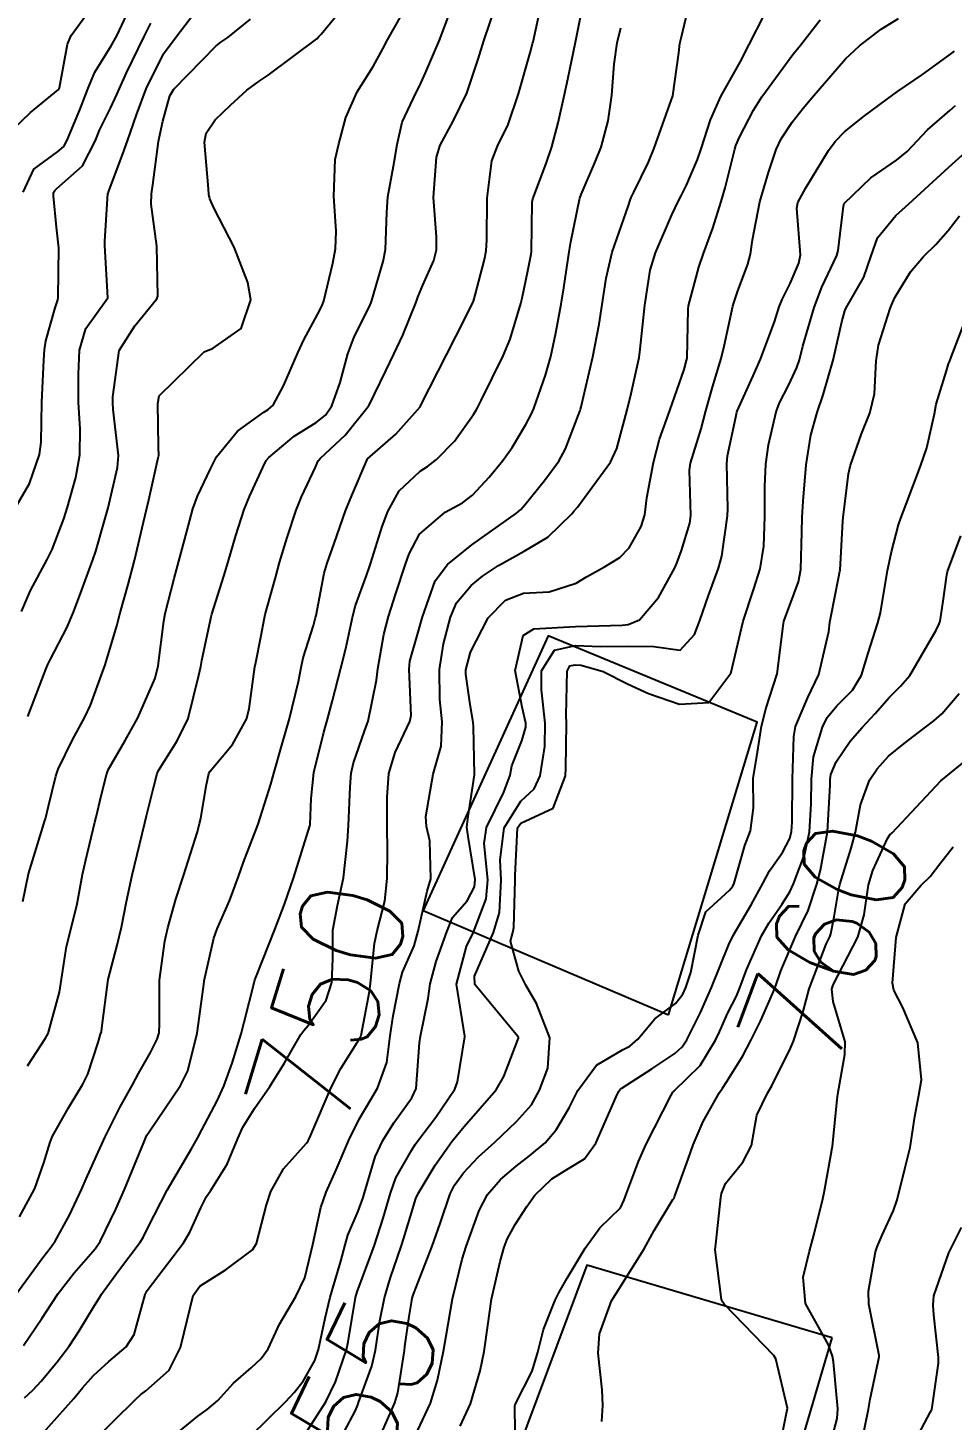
# Model space of a CAD drawing. Header units: metres. Extents: x 318500 to 325275, y 7408834 to 7428799.
# Drawn here: x 323594.8 to 323630.1, y 7419722 to 7419775.1 of the extents above; entities that cross this region are included whole.
import ezdxf
from ezdxf.enums import TextEntityAlignment as Align

# ---------------------------------------------------------------- set-up
doc = ezdxf.new("R2010")
doc.units = ezdxf.units.M
doc.header["$MEASUREMENT"] = 0
for name, color, linetype in [('Cotas', 45, 'Continuous'), ('Curvas de Nivel 1m', 11, 'Continuous'), ('Curvas de Nivel 5m', 15, 'Continuous'), ('Edificações', 30, 'Continuous'), ('Vias Primárias', 230, 'Continuous')]:
    doc.layers.add(name, color=color, linetype=linetype)
doc.styles.add('Style-STANDARD', font='STANDARD.shx')

msp = doc.modelspace()

# ---------------------------------------------------------------- linework, layer by layer
at = {"layer": 'Curvas de Nivel 1m', "flags": 128}
for points, elevation in [([(323594.43, 7419726.834), (323595.414, 7419728.189), (323595.692, 7419728.543), (323595.889, 7419728.815), (323596.436, 7419729.809), (323596.899, 7419730.806), (323597.065, 7419731.193), (323597.463, 7419732.062), (323597.796, 7419732.795), (323598.356, 7419733.918), (323598.836, 7419734.78), (323599.069, 7419735.214), (323599.519, 7419736.012), (323599.775, 7419736.517), (323599.85, 7419736.765), (323599.869, 7419737.1), (323599.864, 7419738.765), (323600.076, 7419740.259), (323600.188, 7419740.761), (323600.49, 7419741.863), (323600.783, 7419742.752), (323601.312, 7419744.43), (323601.397, 7419744.743), (323601.44, 7419744.935), (323601.651, 7419746.167), (323601.746, 7419746.652), (323601.795, 7419746.739), (323602.648, 7419747.757), (323603.183, 7419748.725), (323603.29, 7419749.128), (323603.507, 7419750.722), (323603.538, 7419750.896), (323603.727, 7419751.862), (323603.866, 7419752.591), (323603.896, 7419752.718), (323604.299, 7419754.175), (323604.45, 7419754.71), (323604.737, 7419755.663), (323605.081, 7419756.701), (323605.289, 7419757.206), (323605.815, 7419758.342), (323605.923, 7419758.584), (323606.008, 7419758.687), (323606.944, 7419759.563), (323607.83, 7419760.66), (323607.85, 7419760.69), (323608.501, 7419762.016), (323608.81, 7419762.651), (323609.145, 7419763.384), (323609.651, 7419764.642), (323609.719, 7419764.825), (323609.91, 7419765.283), (323610.328, 7419766.23), (323610.432, 7419766.632), (323610.429, 7419767.127), (323610.316, 7419768.635), (323610.432, 7419770.174), (323610.575, 7419770.631), (323611.065, 7419771.552), (323611.585, 7419772.616), (323612.023, 7419773.909), (323612.242, 7419774.607), (323612.695, 7419775.956)], 746), ([(323594.657, 7419741.771), (323594.871, 7419742.831), (323595.412, 7419744.608), (323595.487, 7419744.822), (323595.521, 7419744.932), (323595.639, 7419745.407), (323595.918, 7419746.555), (323596.008, 7419746.817), (323596.548, 7419747.94), (323597.022, 7419748.807), (323597.231, 7419749.268), (323597.708, 7419750.555), (323597.792, 7419750.799), (323598.234, 7419752.291), (323598.367, 7419752.791), (323598.678, 7419753.864), (323598.916, 7419754.783), (323599.256, 7419756.25), (323599.387, 7419756.776), (323599.465, 7419757.104), (323599.819, 7419758.704), (323599.835, 7419758.755), (323599.836, 7419758.77), (323599.825, 7419759.137), (323599.808, 7419760.771), (323599.853, 7419761.068), (323601.571, 7419762.744), (323601.781, 7419762.832), (323601.872, 7419762.862), (323602.979, 7419763.633), (323603.345, 7419764.726), (323603.241, 7419765.396), (323602.716, 7419766.732), (323601.945, 7419768.239), (323601.785, 7419768.579), (323601.752, 7419768.743), (323601.733, 7419768.963), (323601.58, 7419770.746), (323601.646, 7419771.084), (323601.993, 7419771.603), (323602.58, 7419772.155), (323603.194, 7419772.728), (323603.668, 7419773.069), (323604.016, 7419773.299), (323605.862, 7419774.693), (323605.948, 7419774.775), (323606.033, 7419774.868), (323606.859, 7419775.867)], 743), ([(323594.667, 7419768.839), (323595.08, 7419769.716), (323595.973, 7419770.382), (323596.215, 7419770.579), (323596.349, 7419770.816), (323596.825, 7419771.984), (323597.151, 7419772.809), (323597.404, 7419773.418), (323598.026, 7419774.423), (323598.237, 7419774.797), (323598.815, 7419776.022)], 739), ([(323594.685, 7419724.83), (323595.386, 7419725.864), (323595.76, 7419726.451), (323595.999, 7419726.814), (323596.617, 7419727.599), (323597.417, 7419728.521), (323597.606, 7419728.797), (323598.198, 7419730.029), (323598.533, 7419730.784), (323599.269, 7419732.573), (323599.344, 7419732.772), (323599.39, 7419732.853), (323599.473, 7419732.988), (323600.671, 7419734.752), (323600.944, 7419735.313), (323601.306, 7419736.743), (323601.548, 7419738.522), (323601.566, 7419738.723), (323601.572, 7419738.74), (323601.938, 7419740.374), (323602.063, 7419740.735), (323602.533, 7419741.793), (323602.878, 7419742.727), (323603.068, 7419743.273), (323603.63, 7419744.72), (323604.117, 7419746.249), (323604.238, 7419746.711), (323604.552, 7419747.832), (323604.806, 7419748.703), (323605.17, 7419750.164), (323605.27, 7419750.697), (323605.346, 7419751.065), (323605.734, 7419752.305), (323605.82, 7419752.608), (323605.836, 7419752.689), (323606.146, 7419754.302), (323606.258, 7419754.683), (323606.533, 7419755.434), (323606.966, 7419756.672), (323607.203, 7419757.265), (323607.804, 7419758.66), (323608.883, 7419759.601), (323609.804, 7419760.64), (323609.823, 7419760.667), (323609.851, 7419760.73), (323610.808, 7419762.626), (323611.167, 7419763.334), (323611.811, 7419764.611), (323611.836, 7419764.676), (323611.904, 7419764.902), (323612.267, 7419766.262), (323612.327, 7419766.604), (323612.345, 7419767.015), (323612.362, 7419768.604), (323612.54, 7419770.033), (323612.754, 7419770.598), (323613.164, 7419771.421), (323613.561, 7419772.587), (323614.027, 7419774.242), (323614.096, 7419774.513), (323614.113, 7419774.579), (323614.455, 7419776.175)], 747), ([(323594.725, 7419722.829), (323595.042, 7419723.127), (323595.35, 7419723.465), (323595.965, 7419724.21), (323596.421, 7419724.809), (323596.798, 7419725.387), (323597.393, 7419726.361), (323597.56, 7419726.635), (323597.661, 7419726.796), (323598.301, 7419727.678), (323599.136, 7419728.774), (323599.244, 7419728.952), (323599.428, 7419729.319), (323599.917, 7419730.288), (323600.164, 7419730.759), (323601.094, 7419732.366), (323601.313, 7419732.742), (323601.483, 7419733.055), (323602.064, 7419734.165), (323602.322, 7419734.732), (323602.639, 7419735.602), (323602.977, 7419736.726), (323603.09, 7419737.169), (323603.484, 7419738.721), (323603.499, 7419738.782), (323603.562, 7419738.935), (323604.268, 7419740.71), (323604.631, 7419741.668), (323604.994, 7419742.699), (323605.601, 7419744.661), (323605.613, 7419744.69), (323605.613, 7419744.707), (323605.645, 7419745.696), (323605.754, 7419746.689), (323606.132, 7419748.235), (323606.261, 7419748.681), (323606.465, 7419749.446), (323606.787, 7419750.674), (323606.972, 7419751.42), (323607.241, 7419752.667), (323607.347, 7419753.065), (323607.763, 7419754.214), (323607.881, 7419754.546), (323607.915, 7419754.659), (323608.363, 7419756.075), (323608.569, 7419756.652), (323609.005, 7419757.445), (323609.813, 7419758.194), (323610.083, 7419758.369), (323610.429, 7419758.631), (323611.115, 7419759.336), (323611.846, 7419760.351), (323611.945, 7419760.513), (323612.001, 7419760.608), (323612.139, 7419760.892), (323612.975, 7419762.593), (323613.239, 7419763.231), (323613.645, 7419764.584), (323613.698, 7419764.788), (323613.919, 7419765.832), (323614.041, 7419766.466), (323614.052, 7419766.579), (323614.077, 7419768.45), (323614.103, 7419768.578), (323614.612, 7419769.932), (323614.832, 7419770.571), (323615.076, 7419771.487), (323615.309, 7419772.567), (323615.434, 7419773.147), (323615.726, 7419774.563), (323615.777, 7419774.82), (323616.054, 7419776.134)], 748), ([(323593.982, 7419770.953), (323594.952, 7419771.879), (323596.009, 7419772.737), (323596.042, 7419772.787), (323596.05, 7419772.82), (323596.361, 7419774.482), (323596.498, 7419774.815), (323597.144, 7419775.708)], 738), ([(323594.602, 7419752.837), (323594.942, 7419753.642), (323595.581, 7419754.823), (323595.774, 7419755.197), (323596.224, 7419756.377), (323596.365, 7419756.814), (323596.671, 7419757.948), (323596.832, 7419758.81), (323596.844, 7419759.801), (323596.784, 7419760.811), (323596.776, 7419761.896), (323596.818, 7419762.811), (323597.057, 7419763.633), (323597.9, 7419764.8), (323597.784, 7419766.801), (323597.783, 7419766.95), (323597.902, 7419768.8), (323597.918, 7419768.833), (323597.952, 7419768.912), (323598.466, 7419770.299), (323598.643, 7419770.79), (323598.996, 7419771.784), (323599.354, 7419772.78), (323600.023, 7419774.116), (323600.506, 7419774.763), (323601.17, 7419775.627)], 741), ([(323594.836, 7419735.504), (323595.526, 7419736.557), (323595.617, 7419736.73), (323595.649, 7419736.819), (323596.049, 7419738.311), (323596.131, 7419738.814), (323596.321, 7419740.06), (323596.515, 7419740.811), (323596.724, 7419741.678), (323596.933, 7419742.807), (323597.053, 7419743.368), (323597.403, 7419744.802), (323597.447, 7419744.988), (323597.645, 7419745.8), (323597.844, 7419746.611), (323597.914, 7419746.796), (323598.554, 7419747.909), (323599.038, 7419748.78), (323599.705, 7419750.298), (323599.821, 7419750.768), (323600.032, 7419752.469), (323600.083, 7419752.765), (323600.425, 7419754.095), (323600.605, 7419754.757), (323600.913, 7419755.884), (323601.144, 7419756.75), (323601.312, 7419757.233), (323601.813, 7419758.275), (323601.967, 7419758.589), (323602.047, 7419758.738), (323602.842, 7419759.723), (323603.846, 7419760.448), (323604.016, 7419760.549), (323604.206, 7419760.715), (323604.592, 7419761.444), (323605.146, 7419762.701), (323605.371, 7419763.204), (323605.892, 7419764.168), (323606.069, 7419764.516), (323606.131, 7419764.687), (323606.478, 7419766.125), (323606.584, 7419766.68), (323606.606, 7419767.349), (323606.511, 7419768.682), (323606.57, 7419770.082), (323606.705, 7419770.679), (323606.978, 7419771.692), (323607.4, 7419772.669), (323608.02, 7419773.626), (323608.379, 7419774.304), (323608.563, 7419774.655), (323609.102, 7419775.592)], 744), ([(323594.841, 7419748.833), (323595.547, 7419750.661), (323595.612, 7419750.821), (323595.644, 7419750.888), (323595.713, 7419751.016), (323596.334, 7419752.211), (323596.584, 7419752.812), (323596.9, 7419753.661), (323597.323, 7419754.804), (323597.435, 7419755.141), (323597.786, 7419756.35), (323597.905, 7419756.798), (323598.27, 7419758.336), (323598.303, 7419758.793), (323598.094, 7419760.548), (323598.085, 7419760.796), (323598.089, 7419761.033), (323598.325, 7419762.793), (323598.926, 7419763.743), (323599.767, 7419764.772), (323599.801, 7419764.872), (323599.761, 7419766.773), (323599.549, 7419768.379), (323599.558, 7419768.776), (323599.618, 7419769.112), (323599.831, 7419770.772), (323599.853, 7419770.9), (323599.992, 7419771.547), (323600.264, 7419772.509), (323600.42, 7419772.764), (323602.027, 7419774.42), (323602.203, 7419774.563), (323602.468, 7419774.736), (323603.335, 7419775.433)], 742), ([(323599.649, 7419720.765), (323601.334, 7419722.13), (323601.687, 7419722.386), (323602.089, 7419722.733), (323602.687, 7419723.39), (323603.359, 7419723.974), (323603.746, 7419724.333), (323604.009, 7419724.71), (323604.444, 7419725.644), (323605.071, 7419726.695), (323605.407, 7419727.411), (323605.719, 7419728.686), (323606.021, 7419730.101), (323606.227, 7419730.678), (323606.604, 7419731.532), (323607.088, 7419732.666), (323607.488, 7419733.462), (323607.93, 7419734.221), (323608.186, 7419734.653), (323608.536, 7419735.628), (323608.67, 7419736.649), (323608.781, 7419737.408), (323609.021, 7419738.645), (323609.133, 7419739.075), (323609.574, 7419740.084), (323609.733, 7419740.638), (323610.072, 7419742.164), (323610.215, 7419742.631), (323610.173, 7419744.091), (323610.054, 7419744.634), (323610.02, 7419745.011), (323610.308, 7419746.63), (323610.607, 7419747.695), (323610.647, 7419748.626), (323610.554, 7419749.479), (323610.543, 7419750.628), (323610.704, 7419751.605), (323610.964, 7419752.622), (323611.198, 7419753.168), (323611.758, 7419753.828), (323612.188, 7419754.179), (323612.792, 7419754.595), (323613.776, 7419755.141), (323614.683, 7419755.669), (323615.597, 7419756.562), (323615.686, 7419756.677), (323615.803, 7419756.824), (323617.066, 7419758.541), (323617.314, 7419759.052), (323617.705, 7419760.532), (323617.856, 7419761.154), (323618.157, 7419762.526), (323618.202, 7419762.852), (323618.374, 7419764.523), (323618.582, 7419765.858), (323618.779, 7419766.517), (323619.411, 7419767.974), (323619.655, 7419768.504), (323619.757, 7419768.699), (323619.959, 7419769.098), (323620.389, 7419770.081), (323620.523, 7419770.495), (323620.885, 7419771.603), (323621.273, 7419772.487), (323622.023, 7419773.827), (323622.353, 7419774.475), (323622.921, 7419775.593)], 751), ([(323603.326, 7419721.361), (323604.685, 7419722.7), (323605.005, 7419723.036), (323605.352, 7419723.471), (323605.789, 7419724.258), (323605.934, 7419724.682), (323606.188, 7419725.878), (323606.376, 7419726.675), (323606.787, 7419728.043), (323606.951, 7419728.667), (323607.055, 7419729.036), (323607.439, 7419729.953), (323607.633, 7419730.473), (323607.687, 7419730.658), (323608.096, 7419732.028), (323608.382, 7419732.651), (323608.805, 7419733.328), (323609.496, 7419734.277), (323609.66, 7419734.638), (323609.779, 7419736.384), (323609.82, 7419736.636), (323610.114, 7419738.069), (323610.187, 7419738.631), (323610.424, 7419739.483), (323610.819, 7419740.621), (323611.044, 7419741.162), (323611.598, 7419741.802), (323611.881, 7419742.331), (323611.901, 7419742.606), (323611.635, 7419744.247), (323611.584, 7419744.611), (323611.644, 7419745.018), (323611.878, 7419746.607), (323611.845, 7419748.45), (323611.829, 7419748.608), (323611.702, 7419749.378), (323611.545, 7419750.44), (323611.551, 7419750.613), (323611.727, 7419751.284), (323612.399, 7419752.6), (323613.068, 7419753.272), (323613.754, 7419753.537), (323614.734, 7419753.591), (323615.76, 7419753.914), (323616.154, 7419754.165), (323616.834, 7419754.544), (323617.419, 7419754.892), (323617.781, 7419755.267), (323618.238, 7419756.079), (323618.371, 7419756.521), (323618.458, 7419757.172), (323618.701, 7419758.517), (323618.94, 7419759.407), (323619.33, 7419760.508), (323619.873, 7419762.066), (323619.97, 7419762.408), (323619.987, 7419762.499), (323620.023, 7419764.375), (323620.037, 7419764.499), (323620.439, 7419765.978), (323620.613, 7419766.493), (323620.966, 7419767.464), (323621.287, 7419768.487), (323621.438, 7419769.005), (323621.804, 7419770.482), (323621.848, 7419770.616), (323621.987, 7419770.934), (323622.515, 7419771.96), (323622.838, 7419772.468), (323624.026, 7419774.089), (323624.312, 7419774.447), (323625.067, 7419775.417)], 752), ([(323605.326, 7419721.299), (323606.205, 7419722.677), (323606.575, 7419723.448), (323606.995, 7419724.666), (323607.066, 7419724.973), (323607.34, 7419726.661), (323607.402, 7419726.881), (323607.894, 7419728.177), (323608.063, 7419728.654), (323608.397, 7419729.689), (323608.671, 7419730.648), (323608.882, 7419731.223), (323609.475, 7419732.277), (323609.616, 7419732.5), (323609.714, 7419732.636), (323610.405, 7419733.542), (323611.127, 7419734.616), (323611.23, 7419734.889), (323611.516, 7419736.61), (323611.509, 7419736.632), (323611.2, 7419738.615), (323611.574, 7419740.052), (323611.846, 7419740.606), (323612.33, 7419741.868), (323612.386, 7419742.598), (323612.243, 7419743.989), (323612.338, 7419744.6), (323613.002, 7419745.939), (323613.235, 7419746.586), (323613.298, 7419746.953), (323613.68, 7419747.907), (323613.837, 7419748.43), (323613.839, 7419748.579), (323613.699, 7419749.189), (323613.43, 7419750.584), (323613.733, 7419751.921), (323614.137, 7419752.175), (323615.737, 7419752.263), (323617.518, 7419752.313), (323617.738, 7419752.345), (323618.168, 7419752.524), (323618.9, 7419753.366), (323619.522, 7419754.504), (323619.601, 7419754.675), (323619.78, 7419755.166), (323620.091, 7419756.202), (323620.128, 7419756.497), (323620.081, 7419758.233), (323620.115, 7419758.497), (323620.525, 7419759.808), (323620.705, 7419760.491), (323620.955, 7419761.397), (323621.289, 7419762.486), (323621.403, 7419762.967), (323621.733, 7419764.482), (323621.769, 7419764.614), (323621.908, 7419765.037), (323622.303, 7419766.095), (323622.412, 7419766.473), (323622.481, 7419767.015), (323622.768, 7419768.468), (323623.096, 7419769.592), (323623.379, 7419770.459), (323623.571, 7419770.871), (323623.996, 7419771.51), (323624.411, 7419772.037), (323624.744, 7419772.439), (323626.025, 7419773.92), (323626.565, 7419774.422), (323627.39, 7419775.06), (323628.046, 7419775.461)], 753), ([(323595.326, 7419721.384), (323596.599, 7419722.807), (323596.936, 7419723.214), (323597.353, 7419723.687), (323597.935, 7419724.218), (323598.597, 7419724.782), (323598.902, 7419725.252), (323599.323, 7419726.771), (323599.402, 7419726.925), (323600.785, 7419728.75), (323601.02, 7419729.152), (323601.44, 7419730.081), (323601.666, 7419730.519), (323601.812, 7419730.736), (323602.449, 7419731.746), (323602.858, 7419732.726), (323603.045, 7419733.164), (323603.492, 7419733.874), (323604.074, 7419734.711), (323604.622, 7419735.595), (323605.254, 7419736.694), (323605.371, 7419736.854), (323605.535, 7419737.041), (323606.224, 7419738.006), (323606.445, 7419738.677), (323606.48, 7419739.587), (323606.474, 7419740.677), (323606.652, 7419741.616), (323606.887, 7419742.671), (323607.039, 7419744.077), (323607.079, 7419744.668), (323607.137, 7419746.153), (323607.174, 7419746.667), (323607.27, 7419747.062), (323607.684, 7419748.268), (323607.79, 7419748.557), (323607.82, 7419748.659), (323608.141, 7419750.22), (323608.2, 7419750.655), (323608.418, 7419751.964), (323608.604, 7419752.651), (323608.881, 7419753.521), (323609.245, 7419754.645), (323609.383, 7419755.035), (323609.781, 7419755.782), (323610.762, 7419756.625), (323611.427, 7419756.984), (323611.8, 7419757.273), (323612.445, 7419757.966), (323612.966, 7419758.593), (323613.319, 7419759.096), (323613.841, 7419759.974), (323614.052, 7419760.373), (323614.139, 7419760.577), (323614.587, 7419761.849), (323614.786, 7419762.571), (323614.978, 7419763.474), (323615.187, 7419764.567), (323615.292, 7419765.184), (323615.495, 7419766.564), (323615.553, 7419766.945), (323615.884, 7419768.561), (323615.898, 7419768.613), (323615.953, 7419768.746), (323616.501, 7419770.024), (323616.711, 7419770.549), (323616.981, 7419771.56), (323617.114, 7419772.543), (323617.203, 7419773.724), (323617.319, 7419774.541), (323617.465, 7419775.113)], 749), ([(323606.45, 7419720.673), (323607.337, 7419722.35), (323607.429, 7419722.57), (323607.461, 7419722.659), (323607.97, 7419724.045), (323608.108, 7419724.653), (323608.269, 7419725.769), (323608.447, 7419726.65), (323608.667, 7419727.387), (323609.099, 7419728.643), (323609.177, 7419728.889), (323609.437, 7419729.77), (323609.649, 7419730.435), (323609.738, 7419730.636), (323610.381, 7419731.712), (323611.013, 7419732.617), (323611.486, 7419733.187), (323612.705, 7419734.592), (323612.999, 7419735.096), (323613.529, 7419736.493), (323613.552, 7419736.557), (323613.552, 7419736.58), (323613.531, 7419736.618), (323611.887, 7419738.605), (323611.885, 7419738.927), (323612.599, 7419740.595), (323612.83, 7419741.353), (323612.896, 7419742.591), (323612.853, 7419743.36), (323613.016, 7419744.589), (323613.65, 7419745.605), (323614.16, 7419746.07), (323614.387, 7419746.573), (323614.568, 7419747.68), (323614.576, 7419748.571), (323614.43, 7419749.852), (323614.438, 7419750.573), (323614.931, 7419751.365), (323615.73, 7419751.535), (323616.68, 7419751.496), (323617.73, 7419751.509), (323618.715, 7419751.501), (323619.729, 7419751.36), (323620.275, 7419751.954), (323620.471, 7419752.493), (323620.802, 7419753.442), (323621.191, 7419754.486), (323621.312, 7419754.949), (323621.53, 7419756.483), (323621.537, 7419756.748), (323621.498, 7419758.483), (323621.535, 7419758.772), (323621.847, 7419760.252), (323621.885, 7419760.444), (323621.9, 7419760.479), (323622.513, 7419761.828), (323622.791, 7419762.466), (323623.321, 7419763.886), (323623.501, 7419764.456), (323623.614, 7419764.744), (323623.913, 7419765.347), (323624.249, 7419766.122), (323624.311, 7419766.444), (323624.179, 7419768.225), (323624.213, 7419768.446), (323624.52, 7419768.996), (323625.386, 7419770.429), (323625.634, 7419770.776), (323625.991, 7419771.145), (323626.699, 7419771.714), (323627.63, 7419772.404), (323628.013, 7419772.676), (323628.968, 7419773.329), (323630.036, 7419774.102), (323630.184, 7419774.222)], 754), ([(323609.321, 7419720.757), (323610.201, 7419722.627), (323610.469, 7419723.508), (323610.694, 7419724.62), (323610.796, 7419725.202), (323611.046, 7419726.615), (323611.415, 7419728.127), (323611.566, 7419728.608), (323612.058, 7419729.983), (323612.382, 7419730.596), (323612.878, 7419731.169), (323613.466, 7419731.671), (323613.978, 7419732.069), (323614.571, 7419732.569), (323614.992, 7419733.058), (323615.493, 7419733.902), (323615.816, 7419734.555), (323616.528, 7419735.532), (323617.524, 7419736.11), (323617.8, 7419736.252), (323618.103, 7419736.521), (323618.764, 7419737.289), (323619.551, 7419737.881), (323619.822, 7419738.232), (323619.941, 7419738.496), (323620.13, 7419739.058), (323620.408, 7419740.492), (323620.699, 7419741.383), (323621.606, 7419742.207), (323621.734, 7419742.352), (323621.786, 7419742.477), (323622.193, 7419743.91), (323622.402, 7419744.469), (323622.525, 7419745.343), (323622.504, 7419746.467), (323622.673, 7419747.467), (323622.824, 7419748.463), (323623.002, 7419749.159), (323623.424, 7419750.454), (323623.669, 7419752.381), (323623.677, 7419752.451), (323623.694, 7419752.497), (323623.743, 7419752.629), (323624.242, 7419753.964), (323624.328, 7419754.442), (323624.364, 7419755.868), (323624.382, 7419756.441), (323624.417, 7419757.052), (323624.531, 7419758.439), (323624.711, 7419759.563), (323624.948, 7419760.434), (323625.181, 7419761.11), (323625.557, 7419762.425), (323625.895, 7419763.887), (323626.002, 7419764.315), (323626.05, 7419764.419), (323626.732, 7419765.598), (323627.009, 7419766.409), (323627.252, 7419767.095), (323627.953, 7419767.945), (323628.191, 7419768.162), (323628.44, 7419768.393), (323629.974, 7419769.794), (323630.603, 7419770.364)], 756), ([(323611.331, 7419721.754), (323611.727, 7419722.604), (323612.098, 7419723.859), (323612.245, 7419724.597), (323612.387, 7419725.592), (323612.534, 7419726.593), (323612.859, 7419728.033), (323613.018, 7419728.586), (323613.126, 7419728.883), (323613.433, 7419729.448), (323613.878, 7419730.141), (323614.186, 7419730.573), (323614.83, 7419731.196), (323615.465, 7419731.589), (323616.074, 7419731.948), (323616.505, 7419732.545), (323617.282, 7419734.318), (323617.386, 7419734.532), (323617.436, 7419734.596), (323617.502, 7419734.647), (323618.642, 7419735.385), (323619.522, 7419735.967), (323619.798, 7419736.226), (323619.976, 7419736.496), (323620.502, 7419737.534), (323620.918, 7419738.486), (323621.577, 7419740.137), (323621.741, 7419740.478), (323622.427, 7419741.639), (323622.881, 7419742.461), (323623.137, 7419742.937), (323623.628, 7419743.638), (323623.911, 7419744.17), (323623.974, 7419744.445), (323623.995, 7419744.796), (323624.009, 7419746.445), (323624.06, 7419748.068), (323624.125, 7419748.443), (323624.587, 7419749.556), (323625.009, 7419750.431), (323625.391, 7419752.08), (323625.437, 7419752.425), (323625.487, 7419752.681), (323625.765, 7419754.106), (323625.814, 7419754.375), (323625.824, 7419754.419), (323625.931, 7419756.286), (323625.94, 7419756.419), (323626.144, 7419758.09), (323626.218, 7419758.416), (323626.64, 7419759.61), (323626.958, 7419760.409), (323627.132, 7419761.136), (323627.193, 7419762.407), (323627.288, 7419763.004), (323627.734, 7419764.402), (323627.78, 7419764.523), (323627.906, 7419764.82), (323628.511, 7419765.801), (323629.003, 7419766.384), (323629.474, 7419766.84), (323629.945, 7419767.368), (323630.383, 7419767.934)], 757), ([(323613.449, 7419720.579), (323613.417, 7419722.502), (323613.435, 7419722.579), (323614.078, 7419723.855), (323614.295, 7419724.571), (323614.508, 7419725.443), (323614.954, 7419726.564), (323615.105, 7419726.861), (323615.408, 7419727.397), (323616.098, 7419728.55), (323616.657, 7419729.316), (323617.443, 7419730.089), (323617.585, 7419730.391), (323617.634, 7419730.527), (323618.134, 7419731.856), (323618.423, 7419732.516), (323619.378, 7419734.381), (323619.445, 7419734.501), (323619.476, 7419734.525), (323619.501, 7419734.548), (323620.486, 7419735.519), (323621.074, 7419736.485), (323621.218, 7419736.8), (323621.546, 7419737.522), (323621.869, 7419738.162), (323622.004, 7419738.473), (323622.259, 7419739.162), (323622.829, 7419740.461), (323623.1, 7419740.945), (323623.598, 7419741.66), (323623.907, 7419742.144), (323624.042, 7419742.444), (323624.476, 7419743.589), (323624.66, 7419744.435), (323624.72, 7419745.503), (323624.728, 7419746.434), (323624.813, 7419747.293), (323625.146, 7419748.428), (323625.326, 7419748.795), (323625.702, 7419749.239), (323626.295, 7419749.83), (323626.64, 7419750.411), (323626.889, 7419751.247), (323627.256, 7419752.405), (323627.36, 7419752.79), (323627.637, 7419754.401), (323627.655, 7419754.518), (323627.781, 7419755.111), (323628.052, 7419756.14), (323628.139, 7419756.395), (323628.343, 7419756.93), (323628.89, 7419758.384), (323629.127, 7419759.084), (323629.417, 7419760.376), (323629.484, 7419760.747), (323629.875, 7419762.021), (323629.959, 7419762.289), (323629.99, 7419762.368), (323630.06, 7419762.545), (323630.758, 7419764.357)], 758), ([(323616.732, 7419721.937), (323616.769, 7419722.539), (323616.752, 7419723.136), (323616.591, 7419724.542), (323616.649, 7419725.273), (323617.109, 7419726.534), (323617.405, 7419727.016), (323618.355, 7419728.516), (323618.727, 7419729.214), (323619.448, 7419730.398), (323619.491, 7419730.458), (323619.511, 7419730.499), (323620.027, 7419731.939), (323620.225, 7419732.493), (323620.601, 7419733.376), (323621.229, 7419734.483), (323621.339, 7419734.645), (323621.506, 7419734.902), (323622.111, 7419735.882), (323622.425, 7419736.467), (323622.791, 7419737.211), (323623.332, 7419738.453), (323623.567, 7419739.13), (323624.118, 7419740.442), (323624.6, 7419741.43), (323624.938, 7419742.43), (323625.077, 7419742.969), (323625.345, 7419744.424), (323625.445, 7419746.21), (323625.443, 7419746.423), (323625.471, 7419746.614), (323625.67, 7419747.1), (323626.203, 7419747.894), (323626.66, 7419748.41), (323627.157, 7419748.947), (323627.708, 7419749.574), (323628.123, 7419749.985), (323628.484, 7419750.389), (323629.483, 7419752.119), (323629.605, 7419752.372), (323629.639, 7419752.474), (323629.753, 7419753.231), (323629.895, 7419754.242), (323629.924, 7419754.368), (323630.43, 7419755.721)], 759), ([(323625.321, 7419720.546), (323625.713, 7419722.04), (323625.742, 7419722.416), (323625.571, 7419724.214), (323625.538, 7419724.418), (323625.377, 7419724.857), (323624.498, 7419726.434), (323624.41, 7419727.435), (323624.658, 7419728.431), (323624.817, 7419729.042), (323625.161, 7419730.424), (323625.213, 7419730.664), (323625.475, 7419732.082), (323625.526, 7419732.372), (323625.535, 7419732.419), (323625.705, 7419734.211), (323625.731, 7419734.418), (323626.009, 7419735.928), (323626.021, 7419736.415), (323625.553, 7419737.952), (323625.513, 7419738.421), (323625.562, 7419738.593), (323626.496, 7419740.411), (323626.743, 7419741.259), (323626.908, 7419742.407), (323627.066, 7419742.958), (323627.637, 7419744.172), (323627.724, 7419744.313), (323627.805, 7419744.398), (323629.66, 7419746.37), (323630.764, 7419747.263)], 761), ([(323626.644, 7419721.089), (323626.902, 7419722.404), (323626.965, 7419722.785), (323627.315, 7419724.401), (323627.316, 7419724.455), (323626.92, 7419726.405), (323626.912, 7419726.898), (323627.176, 7419728.402), (323627.234, 7419728.591), (323627.43, 7419729.04), (323627.859, 7419729.979), (323628.003, 7419730.392), (323628.289, 7419731.566), (323628.493, 7419732.385), (323628.673, 7419733.564), (323628.821, 7419734.38), (323628.926, 7419734.962), (323628.789, 7419736.381), (323628.211, 7419737.729), (323627.877, 7419738.395), (323627.826, 7419738.659), (323627.962, 7419740.394), (323628.308, 7419741.681), (323628.898, 7419742.381), (323629.263, 7419742.727), (323629.623, 7419743.212), (323630.131, 7419743.864)], 762), ([(323628.259, 7419720.386), (323629.273, 7419722.305), (323629.31, 7419722.37), (323629.317, 7419722.394), (323629.343, 7419722.553), (323629.575, 7419724.159), (323629.574, 7419724.367), (323629.394, 7419725.996), (323629.371, 7419726.37), (323629.404, 7419726.724), (323629.972, 7419728.362), (323630.457, 7419729.333)], 763)]:
    msp.add_lwpolyline(points, dxfattribs=dict(at, elevation=elevation))
at = {"layer": 'Curvas de Nivel 5m', "flags": 128}
for points, elevation in [([(323597.324, 7419721.165), (323598.951, 7419722.776), (323599.157, 7419722.959), (323599.345, 7419723.096), (323600.23, 7419723.884), (323600.672, 7419724.75), (323600.805, 7419725.322), (323601.15, 7419726.744), (323601.404, 7419727.094), (323602.408, 7419727.732), (323603.418, 7419728.486), (323603.569, 7419728.718), (323603.954, 7419730.2), (323604.11, 7419730.71), (323604.593, 7419731.573), (323605.478, 7419732.547), (323605.532, 7419732.636), (323605.557, 7419732.689), (323605.626, 7419732.832), (323606.416, 7419734.676), (323606.786, 7419735.396), (323607.529, 7419736.597), (323607.548, 7419736.641), (323607.553, 7419736.66), (323607.872, 7419738.34), (323607.914, 7419738.656), (323608.062, 7419740.169), (323608.169, 7419740.654), (323608.46, 7419741.789), (323608.548, 7419742.651), (323608.566, 7419743.711), (323608.55, 7419744.651), (323608.544, 7419745.759), (323608.617, 7419746.65), (323608.859, 7419747.461), (323609.42, 7419748.643), (323609.466, 7419748.869), (323609.386, 7419750.643), (323609.419, 7419750.939), (323609.731, 7419752.043), (323609.893, 7419752.638), (323610.386, 7419754.005), (323610.845, 7419754.624), (323611.778, 7419755.375), (323613.479, 7419756.585), (323613.646, 7419756.729), (323613.795, 7419756.902), (323614.547, 7419757.839), (323615.091, 7419758.567), (323615.351, 7419759.04), (323615.847, 7419760.338), (323615.905, 7419760.504), (323615.922, 7419760.559), (323615.942, 7419760.65), (323616.396, 7419762.552), (323616.636, 7419763.801), (323616.75, 7419764.547), (323616.901, 7419765.56), (323617.13, 7419766.542), (323617.749, 7419768.334), (323617.818, 7419768.532), (323617.855, 7419768.628), (323617.955, 7419768.832), (323618.516, 7419769.977), (323618.738, 7419770.519), (323619.067, 7419771.441), (323619.44, 7419772.509), (323619.672, 7419774.15), (323619.712, 7419774.505), (323619.774, 7419774.764), (323620.052, 7419775.947)], 750), ([(323594.526, 7419729.742), (323595.119, 7419730.825), (323595.46, 7419731.806), (323595.693, 7419732.592), (323595.783, 7419732.817), (323596.393, 7419733.904), (323596.945, 7419734.806), (323597.128, 7419735.182), (323597.524, 7419736.39), (323597.623, 7419736.704), (323597.655, 7419736.798), (323597.667, 7419736.934), (323597.906, 7419738.795), (323598.255, 7419740.105), (323598.423, 7419740.787), (323598.604, 7419741.776), (323598.825, 7419742.782), (323599.209, 7419744.359), (323599.307, 7419744.775), (323599.372, 7419745.036), (323599.651, 7419746.164), (323599.774, 7419746.653), (323599.823, 7419746.768), (323600.535, 7419747.899), (323600.958, 7419748.751), (323601.373, 7419750.412), (323601.441, 7419750.744), (323601.488, 7419750.968), (323601.731, 7419752.166), (323601.839, 7419752.638), (323601.867, 7419752.739), (323602.317, 7419754.179), (323602.484, 7419754.733), (323602.776, 7419755.734), (323603.095, 7419756.727), (323603.296, 7419757.227), (323603.814, 7419758.326), (323603.941, 7419758.596), (323604.033, 7419758.717), (323605.007, 7419759.528), (323605.84, 7419760.054), (323606.199, 7419760.33), (323606.437, 7419760.681), (323606.763, 7419761.58), (323607.047, 7419762.672), (323607.273, 7419763.276), (323607.898, 7419764.544), (323607.936, 7419764.624), (323607.951, 7419764.659), (323608.392, 7419766.186), (323608.489, 7419766.654), (323608.541, 7419768.057), (323608.576, 7419768.654), (323608.793, 7419769.827), (323608.927, 7419770.651), (323609.128, 7419771.513), (323609.654, 7419772.644), (323609.779, 7419772.876), (323610.017, 7419773.385), (323610.548, 7419774.632), (323610.953, 7419775.719)], 745), ([(323594.407, 7419756.841), (323594.915, 7419757.722), (323595.295, 7419758.828), (323595.353, 7419759.302), (323595.384, 7419760.827), (323595.462, 7419762.422), (323595.484, 7419762.826), (323595.535, 7419763.165), (323595.894, 7419764.425), (323595.984, 7419764.734), (323596.001, 7419764.819), (323596.022, 7419766.726), (323596.014, 7419766.819), (323595.937, 7419767.504), (323595.822, 7419768.695), (323595.831, 7419768.822), (323595.871, 7419768.902), (323595.952, 7419768.971), (323596.932, 7419769.843), (323597.425, 7419770.806), (323597.584, 7419771.206), (323597.999, 7419772.037), (323598.243, 7419772.56), (323598.343, 7419772.795), (323598.614, 7419773.389), (323599.283, 7419774.781), (323599.532, 7419775.283)], 740), ([(323608.379, 7419721.6), (323608.845, 7419722.645), (323608.961, 7419723.029), (323609.208, 7419724.642), (323609.224, 7419724.789), (323609.389, 7419725.933), (323609.488, 7419726.549), (323609.506, 7419726.638), (323609.553, 7419726.789), (323610.267, 7419728.627), (323610.567, 7419729.489), (323610.949, 7419730.618), (323611.12, 7419730.95), (323611.462, 7419731.417), (323612.038, 7419732.035), (323612.652, 7419732.592), (323613.488, 7419733.373), (323614.051, 7419734.018), (323614.356, 7419734.571), (323614.672, 7419735.41), (323614.755, 7419736.568), (323614.241, 7419737.881), (323613.832, 7419738.577), (323613.565, 7419739.109), (323613.254, 7419740.262), (323613.343, 7419740.584), (323613.386, 7419740.779), (323613.434, 7419742.583), (323613.433, 7419742.763), (323613.522, 7419744.582), (323613.642, 7419744.762), (323614.884, 7419745.331), (323615.345, 7419746.563), (323615.364, 7419746.864), (323615.387, 7419748.563), (323615.382, 7419748.876), (323615.409, 7419750.563), (323615.52, 7419750.764), (323615.722, 7419750.807), (323615.952, 7419750.786), (323616.784, 7419750.544), (323617.713, 7419750.072), (323618.512, 7419749.714), (323619.702, 7419749.295), (323620.821, 7419749.371), (323621.661, 7419750.481), (323621.675, 7419750.526), (323621.723, 7419750.74), (323622.128, 7419752.474), (323622.528, 7419753.699), (323622.775, 7419754.465), (323622.91, 7419755.336), (323622.952, 7419756.463), (323622.959, 7419757.61), (323622.992, 7419758.462), (323623.098, 7419759.194), (323623.389, 7419760.457), (323623.512, 7419760.798), (323623.866, 7419761.488), (323624.179, 7419762.142), (323624.277, 7419762.444), (323624.406, 7419762.963), (323624.831, 7419764.436), (323625.132, 7419765.212), (323625.696, 7419766.424), (323625.747, 7419766.609), (323625.958, 7419768.301), (323625.975, 7419768.405), (323627, 7419769.38), (323627.977, 7419770.052), (323628.379, 7419770.394), (323629.155, 7419771.22), (323630.004, 7419771.954), (323630.23, 7419772.145)], 755), ([(323623.451, 7419720.577), (323623.82, 7419722.443), (323623.368, 7419724.327), (323623.291, 7419724.451), (323621.399, 7419726.41), (323621.348, 7419726.481), (323621.299, 7419726.583), (323621.059, 7419728.484), (323621.098, 7419728.81), (323621.281, 7419730.482), (323621.306, 7419730.627), (323621.458, 7419731.018), (323622.112, 7419731.829), (323622.439, 7419732.466), (323622.652, 7419733.623), (323623.06, 7419734.457), (323623.217, 7419734.742), (323623.513, 7419735.339), (323623.888, 7419736.082), (323624.051, 7419736.442), (323624.415, 7419737.569), (323624.639, 7419738.434), (323625.292, 7419740.139), (323625.426, 7419740.422), (323625.464, 7419740.539), (323625.591, 7419741.184), (323625.77, 7419742.256), (323625.81, 7419742.418), (323626.242, 7419743.803), (323626.406, 7419744.412), (323626.598, 7419745.463), (323626.948, 7419746.407), (323627.232, 7419746.839), (323627.674, 7419747.314), (323628.267, 7419747.805), (323629.029, 7419748.38), (323629.398, 7419748.671), (323629.698, 7419748.937), (323630.368, 7419749.702)], 760)]:
    msp.add_lwpolyline(points, dxfattribs=dict(at, elevation=elevation))
at = {"layer": 'Edificações'}
for points in [[(323619.284, 7419737.448), (323622.664, 7419748.615), (323614.691, 7419751.905), (323609.925, 7419741.43), (323619.284, 7419737.448)], [(323625.523, 7419725.123), (323616.164, 7419727.894), (323613.132, 7419719.756), (323622.924, 7419716.294), (323625.523, 7419725.123)]]:
    msp.add_lwpolyline(points, close=True, dxfattribs=at)
at = {"layer": 'Vias Primárias'}
for points in [[(323415.833, 7419583.302), (323419.047, 7419572.746), (323421.03, 7419562.086), (323421.351, 7419557.374), (323421.618, 7419546.016), (323420.655, 7419534.774), (323419.854, 7419529.552), (323419.495, 7419524.986, 0.238184), (323422.135, 7419522.665), (323425.333, 7419521.775), (323439.384, 7419519.04), (323447.038, 7419517.341, 0.392019), (323449.506, 7419518.783), (323449.894, 7419520.081), (323454.112, 7419536.783), (323456.933, 7419548.508), (323462.14, 7419572.405), (323463.204, 7419579.599, 0.075507), (323463.151, 7419593.445, 0), (323461.926, 7419601.304, 0.173993), (323443.828, 7419629.608, 0.279998), (323404.325, 7419640.182, 0.277838)], [(323934.92, 7420316.776, 0), (323936.242, 7420308.849)], [(323715.644, 7420145.548, 0), (323709.04, 7420132.939)], [(323939.281, 7420278.615, 0), (323933.27, 7420270.921)], [(323836.404, 7420021.217), (323839.692, 7420014.547, -0.172492), (323840.737, 7420005.613, 0), (323839.679, 7420000.995, -0.226003), (323822.498, 7419987.869), (323816.045, 7419986.261), (323809.838, 7419985.761), (323797.857, 7419985.557), (323783.43, 7419986.553), (323778.024, 7419986.103, 0.920221), (323778.024, 7419984.652), (323787.034, 7419982.652), (323805.471, 7419977.44), (323826.967, 7419970.976), (323850.367, 7419962.962), (323868.105, 7419955.747), (323881.534, 7419947.778), (323892.006, 7419939.962), (323903.28, 7419930.644), (323910.885, 7419924.39)], [(323831.088, 7420001.787, 0), (323833.844, 7420008.443, 0.220888)]]:
    msp.add_lwpolyline(points, format="xyb", dxfattribs=at)

# ---------------------------------------------------------------- texts
at = {"layer": 'Cotas', "style": 'Style-STANDARD'}
for s, rotation, p in [('760', 69.4883, (323625.271, 7419740.222, 760)), ('750', 73.1313, (323606.284, 7419737.881, 750)), ('755', 64.2443, (323607.04, 7419722.077, 755))]:
    msp.add_text(s, height=4, rotation=rotation, dxfattribs=at).set_placement(p, align=Align.MIDDLE_CENTER)

doc.saveas('drawing.dxf')
